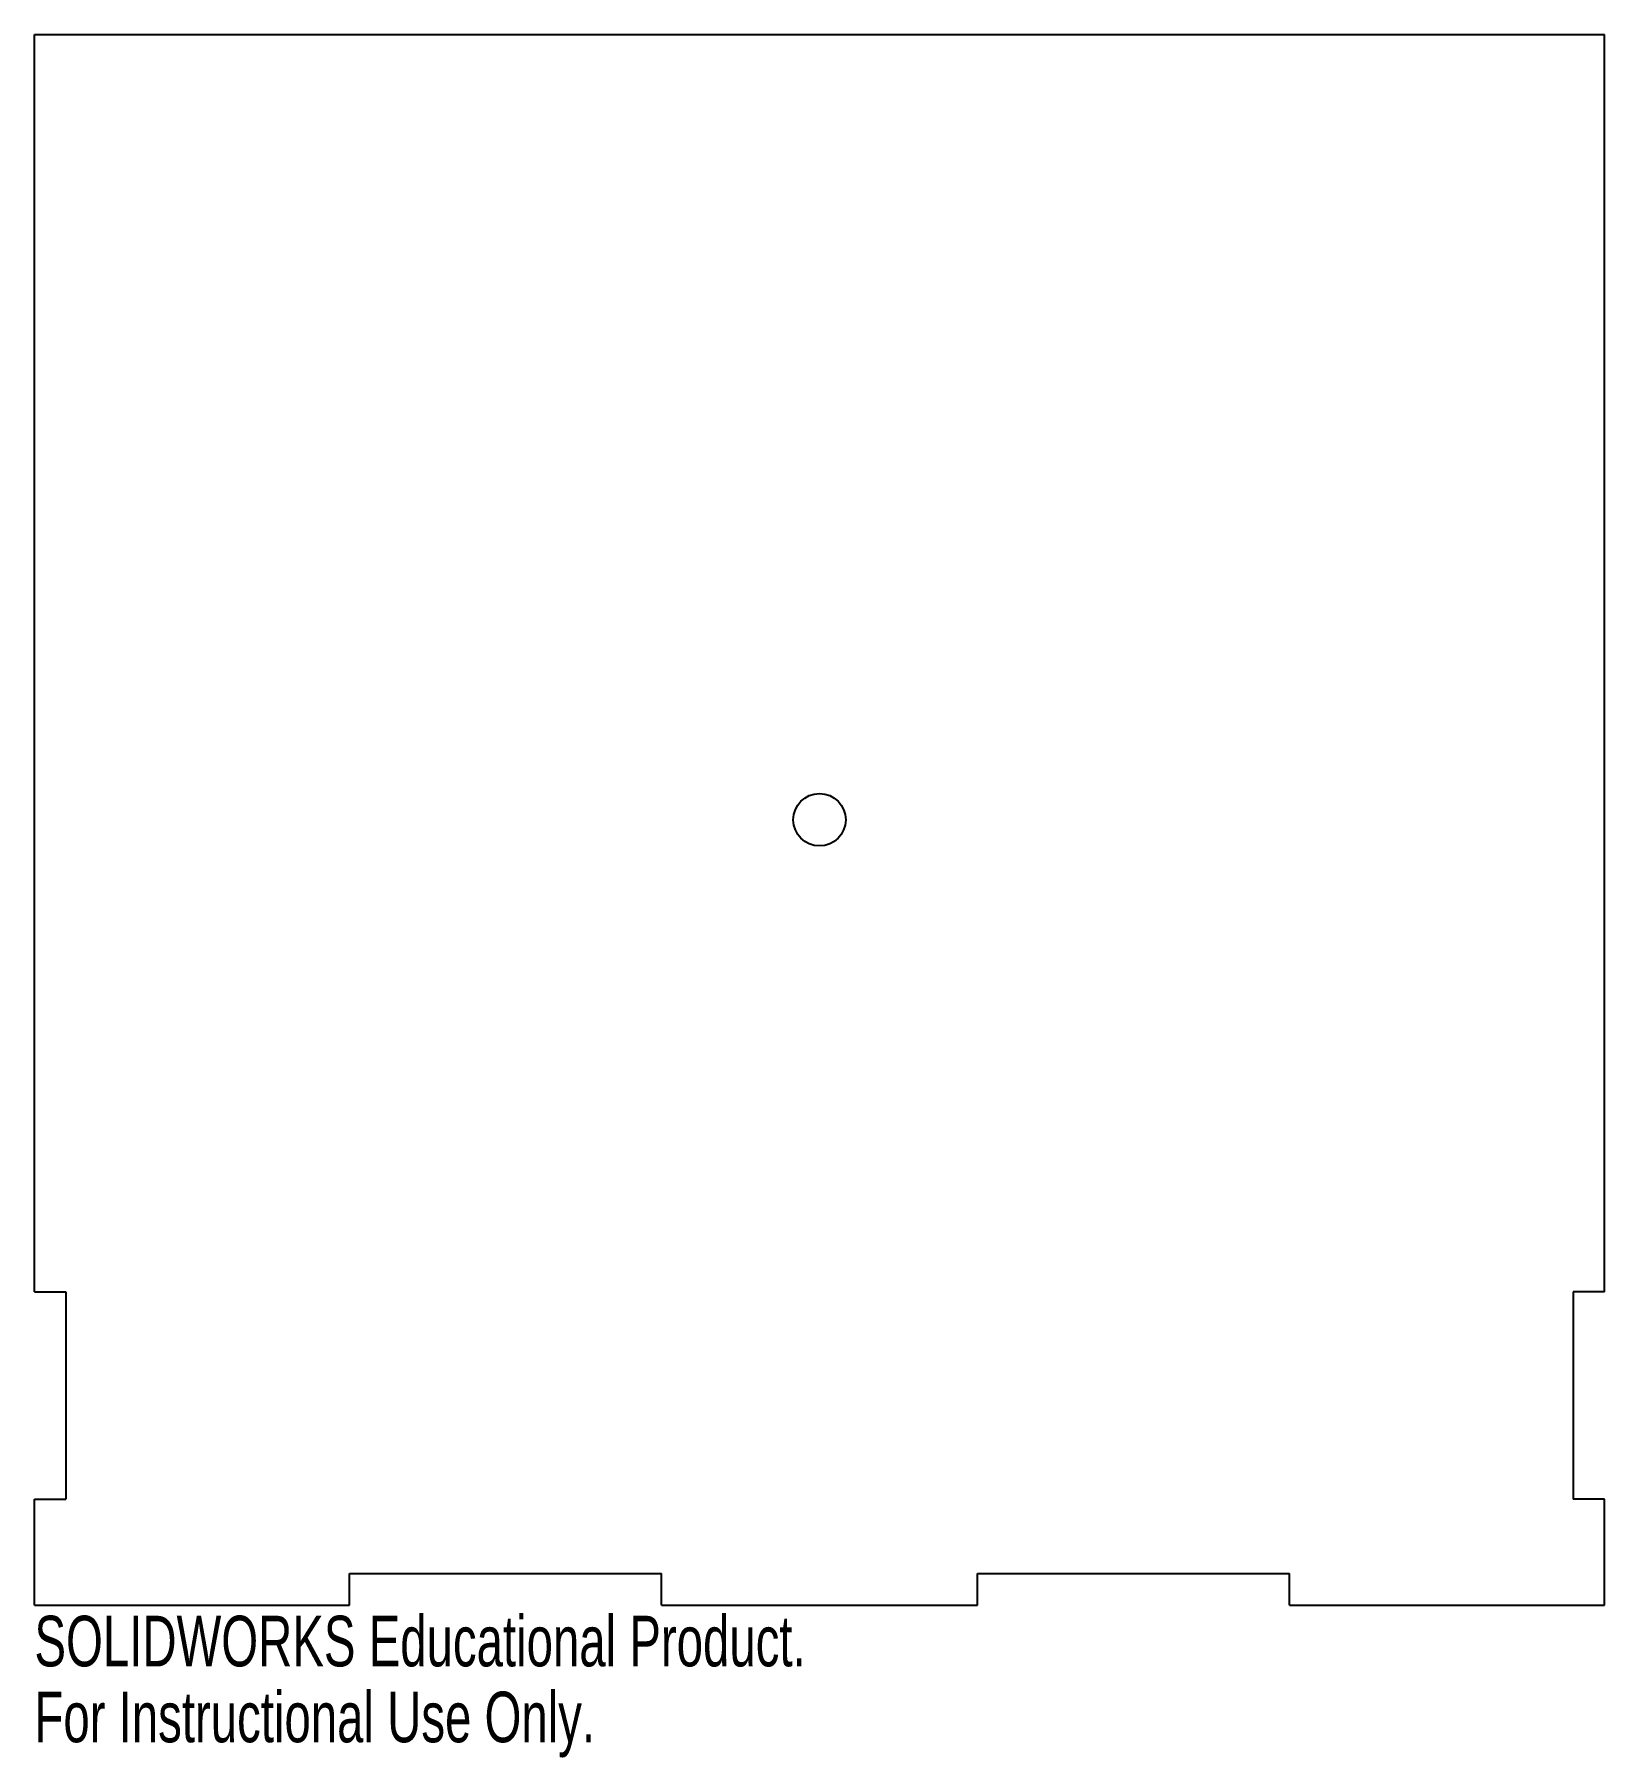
# Model space of a CAD drawing. Header units: millimetres. Extents: x 0 to 150, y -15 to 150.
import ezdxf

# ---------------------------------------------------------------- set-up
doc = ezdxf.new("R2010")
doc.units = ezdxf.units.MM
doc.styles.add('SLDTEXTSTYLE0', font='TXT', dxfattribs={"width": 0.7})

msp = doc.modelspace()

# ---------------------------------------------------------------- linework, layer by layer
at = {"color": 7, "linetype": 'Continuous', "lineweight": 25}
for p, q in [((0, 150), (150, 150)), ((0, 29.9), (0, 150)), ((150, 29.9), (150, 150)), ((0, 29.9), (3, 29.9)), ((3, 29.9), (3, 10.1)), ((150, 29.9), (147, 29.9)), ((147, 29.9), (147, 10.1)), ((0, 0), (0, 10.1)), ((0, 10.1), (3, 10.1)), ((150, 10.1), (147, 10.1)), ((150, 0), (150, 10.1)), ((30.1, 3), (59.9, 3)), ((30.1, 0), (30.1, 3)), ((59.9, 0), (59.9, 3)), ((90.1, 3), (119.9, 3)), ((90.1, 0), (90.1, 3)), ((119.9, 0), (119.9, 3)), ((0, 0), (30.1, 0)), ((59.9, 0), (90.1, 0)), ((119.9, 0), (150, 0))]:
    msp.add_line(p, q, dxfattribs=at)
msp.add_circle((75, 75), 2.5, dxfattribs=at)

# ---------------------------------------------------------------- texts
at = {"color": 7, "linetype": 'Continuous', "char_height": 4.8336, "attachment_point": 1, "style": 'SLDTEXTSTYLE0'}
for s, insert in [('SOLIDWORKS Educational Product.', (0, -1.02)), ('For Instructional Use Only.', (0, -8.27))]:
    msp.add_mtext(s, dxfattribs=dict(at, insert=insert))

doc.saveas('drawing.dxf')
